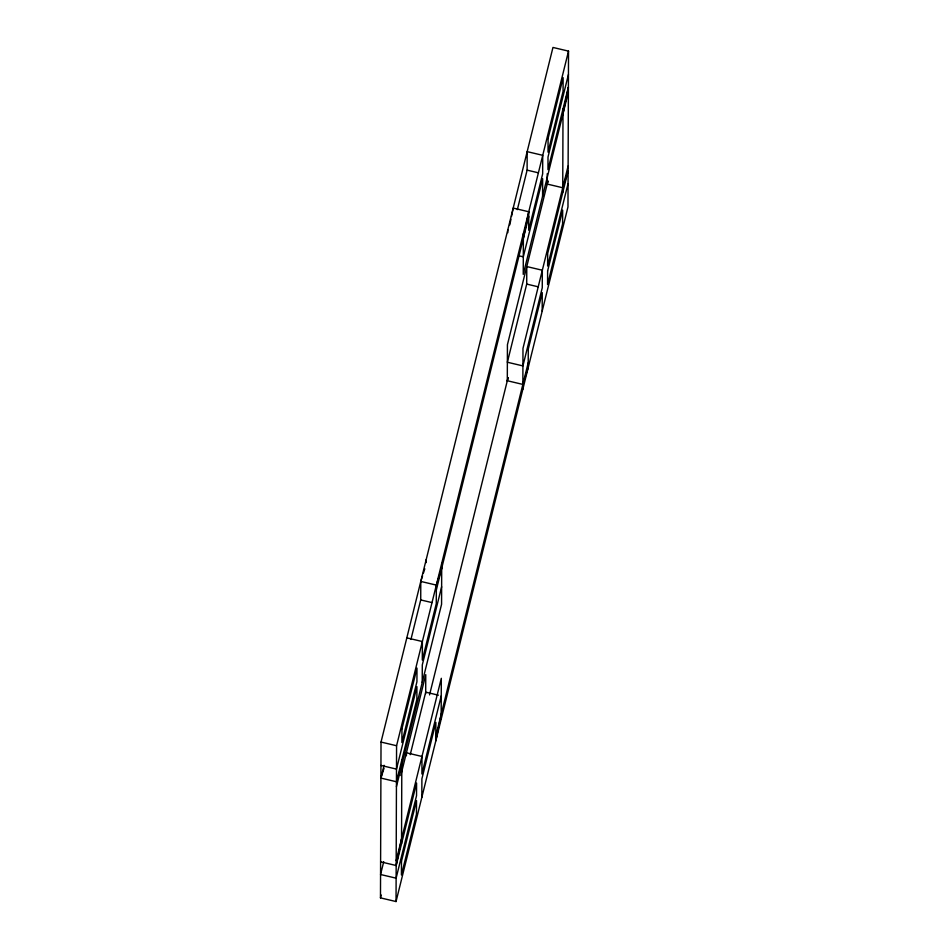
<?xml version="1.0" encoding="UTF-8"?>
<svg xmlns="http://www.w3.org/2000/svg" width="949" height="949" viewBox="0 0 949 949"><rect width="100%" height="100%" fill="white"/><g stroke="black" fill="none" stroke-linecap="round" stroke-linejoin="round"><path stroke-width="1.42" d="M380.478 897.873L381.024 742.059L552.959 47.45L568.522 51.127L567.976 206.941L396.041 901.55L380.478 897.873L381.19 895.002M396.041 901.55L396.575 745.736L568.522 51.127M401.534 843.815L401.83 760.054M406.409 755.701L406.421 752.782L421.973 756.46L421.914 773.981L441.249 695.842M410.941 639.436L420.727 599.934L420.787 581.429L422.578 575.818M421.831 797.362L421.89 778.856L435.864 722.414L435.793 740.92L441.19 714.348M422.222 682.438L422.293 664.917L441.629 586.767M425.698 693.624L425.757 674.632L400.786 775.535M426.148 562.638L426.16 559.72M441.7 568.261L436.338 585.106L436.279 603.611L422.305 660.041L422.364 641.536L406.813 637.858M441.166 719.212L441.309 678.31L396.184 860.648M441.712 563.398L441.57 604.299L396.433 786.638M507.3 381.225L507.43 344.701L547.941 181.034M507.822 232.707L507.834 229.788M522.84 389.28L522.982 348.378L568.119 166.039M523.385 233.466L523.243 274.368L568.368 92.029M526.707 284.083L526.778 266.562L542.33 270.24L542.259 287.761L522.923 365.911L507.371 362.233L526.707 284.083L538.024 286.764M517.335 209.646L527.11 170.144L527.169 151.638L542.721 155.316L542.662 173.821L528.688 230.263L528.759 211.757L513.207 208.08L511.499 216.467M542.187 311.142L542.247 292.636L528.273 349.066L528.213 367.571L522.852 384.416L507.3 380.739L508.201 377.927M542.579 196.218L542.65 178.685L523.302 256.835L519.056 255.827M547.193 184.533L547.229 173.714M562.721 192.623L563.018 108.862M509.803 224.866L510.93 219.266M380.608 861.834L396.16 865.512L401.557 838.94M523.362 238.329L528.759 211.757M563.006 113.738L568.392 87.166L547.976 169.646L548.012 156.988L568.439 74.496M401.807 764.93L396.457 781.762L380.905 778.085L384.072 765.285M436.326 589.97L528.735 216.621M396.457 781.762L416.872 699.283L416.919 686.625L396.492 769.105L380.94 765.428M383.728 861.704L380.561 874.504L396.113 878.181L416.54 795.689L416.575 783.032L396.16 865.512M410.229 754.68L425.698 692.165L438.426 695.178M429.541 694.893L508.059 377.69M568.06 183.572L547.632 266.052L547.68 253.395L568.095 170.915L562.745 187.748L547.193 184.07L548.083 181.271M435.816 736.056L528.225 362.708M423.468 573.006L424.808 568.795M380.905 778.085L384.025 768.263M527.11 170.144L538.415 172.813M420.787 581.429L436.338 585.106M420.727 599.934L432.032 602.603M381.024 742.059L396.575 745.736M401.474 861.336L401.427 874.978L416.469 814.195L416.516 800.565L401.474 861.336M401.937 728.891L401.89 742.533L416.931 681.75L416.979 668.12L401.937 728.891M547.62 270.928L547.573 284.558L562.615 223.786L562.662 210.144L547.62 270.928M548.083 138.483L548.036 152.113L563.077 91.341L563.125 77.699L548.083 138.483"/></g></svg>
